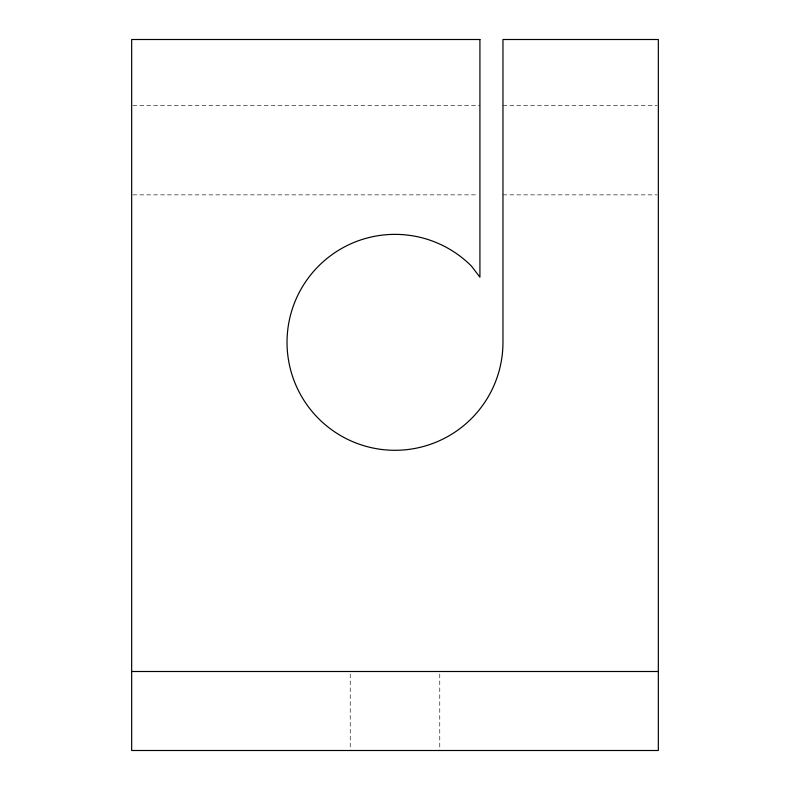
<?xml version="1.0" encoding="UTF-8"?>
<svg xmlns="http://www.w3.org/2000/svg" width="790" height="790" viewBox="0 0 790 790"><rect width="100%" height="100%" fill="white"/><g stroke="black" fill="none" stroke-linecap="round" stroke-linejoin="round"><path stroke-width="0.59" stroke-dasharray="3.95 2.96" d="M132.898 105.337L479.925 105.337M502.963 105.337L657.102 105.337M132.898 194.863L477.466 194.863M502.963 194.863L657.102 194.863M439.763 673.969L439.763 750.5M350.237 673.969L350.237 750.5"/><path stroke-width="1.19" d="M131.663 671.5L658.337 671.5M479.925 39.5L131.663 39.5L131.663 750.5L658.337 750.5L658.337 39.5L502.963 39.5L502.963 342.337A107.963 107.963 0 0 1 367.054 446.617A107.963 107.963 0 0 1 301.494 288.35A107.963 107.963 0 0 1 471.344 265.993L479.925 277.172L479.925 39.5"/></g></svg>
